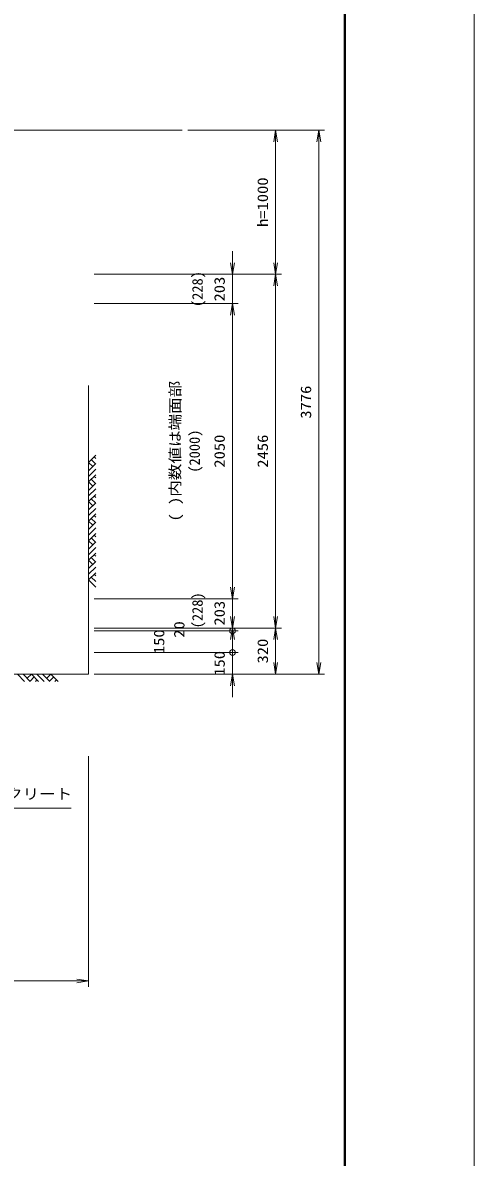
# Model space of a CAD drawing. Units: millimetres at full size. Extents: x 37600 to 71200, y -138800 to -115040.
# Drawn here: x 68063 to 71200, y -126920 to -119044 of the extents above; entities that cross this region are included whole.
import ezdxf
from ezdxf.enums import TextEntityAlignment as Align

# ---------------------------------------------------------------- set-up
doc = ezdxf.new("R2010")
doc.units = ezdxf.units.MM
doc.header["$LTSCALE"] = 80.0044
for name, color, linetype, lineweight in [('0_2', 4, 'Continuous', 13), ('Defpoints_5', 5, 'Continuous', 13), ('図枠', 1, 'Continuous', 40), ('寸法', 6, 'Continuous', 13), ('ﾊｯﾁﾝｸﾞ', 4, 'Continuous', 9)]:
    doc.layers.add(name, color=color, linetype=linetype, lineweight=lineweight)
doc.styles.add('ＭＳ ゴシック', font='')
doc.styles.get('ＭＳ ゴシック').set_extended_font_data('MS Gothic')

# ---------------------------------------------------------------- blocks, each defined once
blk = doc.blocks.new('open_arrow')
at = {"color": 0, "linetype": 'Continuous', "lineweight": -2}
blk.add_lwpolyline([(7.5, 1.25), (0, 0), (7.5, -1.25)], dxfattribs=at)
blk = doc.blocks.new('dimension_origin')
at = {"color": 0, "linetype": 'Continuous', "lineweight": -2}
blk.add_circle((0, 0), 1.25, dxfattribs=at)

msp = doc.modelspace()

# ---------------------------------------------------------------- linework, layer by layer
at = {"layer": '0_2'}
msp.add_line((69170, -119790), (51400, -119790), dxfattribs=at)
msp.add_lwpolyline([(67170, -123566), (68520, -123566), (68520, -121563)], dxfattribs=at)
at = {"layer": 'Defpoints_5'}
msp.add_lwpolyline([(37600, -138800), (71200, -138800), (71200, -115040), (37600, -115040)], close=True, dxfattribs=at)
at = {"layer": '図枠'}
msp.add_lwpolyline([(38500, -137900), (70300, -137900), (70300, -115940), (38500, -115940)], close=True, dxfattribs=at)
at = {"layer": '寸法'}
for p, q in [((69210, -119790), (70160, -119790)), ((69210, -119790), (69860, -119790)), ((69820, -120790), (69820, -119790)), ((70120, -119790), (70120, -123566)), ((69520, -121153), (69520, -120630)), ((68560, -120790), (69860, -120790)), ((68560, -120790), (69860, -120790)), ((68560, -120790), (69560, -120790)), ((69820, -120790), (69820, -123246)), ((68560, -120993), (69560, -120993)), ((68560, -120993), (69560, -120993)), ((69520, -120993), (69520, -123043)), ((69520, -122883), (69520, -123406)), ((68560, -123043), (69560, -123043)), ((68560, -123043), (69560, -123043)), ((69520, -123346), (69520, -123086)), ((68560, -123246), (69860, -123246)), ((68560, -123246), (69560, -123246)), ((68560, -123246), (69860, -123246)), ((68560, -123246), (69560, -123246)), ((69820, -123246), (69820, -123566)), ((68560, -123266), (69560, -123266)), ((68560, -123266), (69560, -123266)), ((69520, -123266), (69520, -123416)), ((69520, -123336), (69520, -123726)), ((68560, -123416), (69560, -123416)), ((68560, -123416), (69560, -123416)), ((68560, -123566), (70160, -123566)), ((68560, -123566), (69860, -123566)), ((68560, -123566), (69560, -123566)), ((68520, -124136), (68520, -125736)), ((67020, -125696), (68520, -125696))]:
    msp.add_line(p, q, dxfattribs=at)
msp.add_lwpolyline([(66842, -123416), (66876.98, -123487.95), (67367, -124496), (68400.33, -124496)], dxfattribs=at)
at = {"layer": 'ﾊｯﾁﾝｸﾞ'}
for p, q in [((68520, -122096.36), (68570, -122046.36)), ((68568.5, -122105.97), (68539.44, -122076.91)), ((68570, -122068.58), (68558.89, -122057.47)), ((68549.05, -122125.41), (68520, -122096.36)), ((68520, -122154.46), (68570, -122104.46)), ((68520, -122193.35), (68570, -122143.35)), ((68520, -122232.24), (68570, -122182.24)), ((68549.05, -122261.29), (68520, -122232.24)), ((68568.5, -122241.85), (68539.44, -122212.8)), ((68570, -122204.46), (68558.89, -122193.35)), ((68520, -122290.34), (68570, -122240.34)), ((68520, -122329.23), (68570, -122279.23)), ((68520, -122368.12), (68570, -122318.12)), ((68549.05, -122397.17), (68520, -122368.12)), ((68520, -122426.23), (68570, -122376.23)), ((68568.5, -122377.73), (68539.44, -122348.68)), ((68570, -122340.34), (68558.89, -122329.23)), ((68520, -122465.12), (68570, -122415.12)), ((68520, -122504.01), (68570, -122454.01)), ((68570, -122476.23), (68558.89, -122465.12)), ((68549.05, -122533.06), (68520, -122504.01)), ((68520, -122562.11), (68570, -122512.11)), ((68520, -122601), (68570, -122551)), ((68568.5, -122513.61), (68539.44, -122484.56)), ((68520, -122639.89), (68570, -122589.89)), ((68568.5, -122649.49), (68539.44, -122620.44)), ((68570, -122612.11), (68558.89, -122601)), ((68549.05, -122668.94), (68520, -122639.89)), ((68520, -122697.99), (68570, -122647.99)), ((68520, -122736.88), (68570, -122686.88)), ((68520, -122775.77), (68570, -122725.77)), ((68549.05, -122804.82), (68520, -122775.77)), ((68520, -122833.87), (68570, -122783.87)), ((68568.5, -122785.38), (68539.44, -122756.32)), ((68570, -122747.99), (68558.89, -122736.88)), ((68520, -122872.76), (68570, -122822.76)), ((68520, -122911.65), (68570, -122861.65)), ((68570, -122961.65), (68520, -122911.65)), ((68570, -122922.76), (68539.44, -122892.21)), ((68570, -122883.87), (68558.89, -122872.76)), ((68026.2, -123566), (68076.2, -123616)), ((68065.09, -123566), (68115.09, -123616)), ((68094.14, -123595.05), (68123.2, -123566)), ((68123.2, -123566), (68173.2, -123616)), ((68162.09, -123566), (68212.09, -123616)), ((68200.98, -123566), (68250.98, -123616)), ((68230.03, -123595.05), (68259.08, -123566)), ((68259.08, -123566), (68309.08, -123616)), ((68113.59, -123614.5), (68142.64, -123585.44)), ((68150.98, -123616), (68162.09, -123604.89)), ((68249.47, -123614.5), (68278.52, -123585.44)), ((68286.86, -123616), (68297.97, -123604.89))]:
    msp.add_line(p, q, dxfattribs=at)

# ---------------------------------------------------------------- block references
at = {"layer": '寸法'}
for name, p, xscale, yscale, rotation in [('open_arrow', (69820, -119790), 10.7, 10.7, 270), ('open_arrow', (70120, -119790), 10.7, 10.7, 270), ('open_arrow', (69520, -120790), 10.7, 10.7, 90), ('open_arrow', (69820, -120790), 10.7, 10.7, 90), ('open_arrow', (69820, -120790), 10.7, 10.7, 270), ('open_arrow', (69520, -120993), 10.7, 10.7, 270), ('open_arrow', (69520, -120993), 10.7, 10.7, 270), ('open_arrow', (69520, -123043), 10.7, 10.7, 90), ('open_arrow', (69520, -123043), 10.7, 10.7, 90), ('open_arrow', (69520, -123246), 10.7, 10.7, 90), ('open_arrow', (69820, -123246), 10.7, 10.7, 90), ('dimension_origin', (69520, -123266), 16, 16, 270), ('dimension_origin', (69520, -123266), 16, 16, 270), ('open_arrow', (69520, -123246), 10.7, 10.7, 270), ('open_arrow', (69820, -123246), 10.7, 10.7, 270), ('dimension_origin', (69520, -123416), 16, 16, 90), ('dimension_origin', (69520, -123416), 16, 16, 90), ('open_arrow', (69820, -123566), 10.7, 10.7, 90), ('open_arrow', (70120, -123566), 10.7, 10.7, 90), ('open_arrow', (69520, -123566), 10.7, 10.7, 270), ('open_arrow', (68520, -125696), 10.7, 10.7, 180)]:
    msp.add_blockref(name, p, dxfattribs=dict(at, xscale=xscale, yscale=yscale, rotation=rotation))

# ---------------------------------------------------------------- texts
at = {"layer": '寸法', "style": 'ＭＳ ゴシック', "width": 1.15}
for s, p in [('h=1000', (69730, -120290)), ('203', (69430, -120893)), ('3776', (70030, -121678)), ('2050', (69430, -122018)), ('2456', (69730, -122018)), ('203', (69430, -123143)), ('20', (69150, -123256)), ('150', (69010, -123341)), ('320', (69730, -123406)), ('150', (69430, -123491))]:
    msp.add_text(s, height=73.31, rotation=90, dxfattribs=at).set_placement(p, align=Align.MIDDLE_CENTER)
at = {"layer": '寸法', "color": 3, "style": 'ＭＳ ゴシック'}
for s, p in [('(228)', (69240, -120893)), ('(2000)', (69220, -122018)), ('(228)', (69240, -123123))]:
    msp.add_text(s, height=73.31, rotation=90, dxfattribs=at).set_placement(p, align=Align.TOP_CENTER)
at = {"layer": '寸法', "color": 3, "style": 'ＭＳ ゴシック', "width": 1.15}
msp.add_text('( )内数値は端面部', height=73.31, rotation=90, dxfattribs=at).set_placement((69180, -122018), align=Align.BOTTOM_CENTER)
at = {"layer": '寸法', "style": 'ＭＳ ゴシック', "width": 1.15}
msp.add_text('基礎コンクリート', height=73.31, dxfattribs=at).set_placement((67487, -124456), align=Align.BOTTOM_LEFT)

doc.saveas('drawing.dxf')
